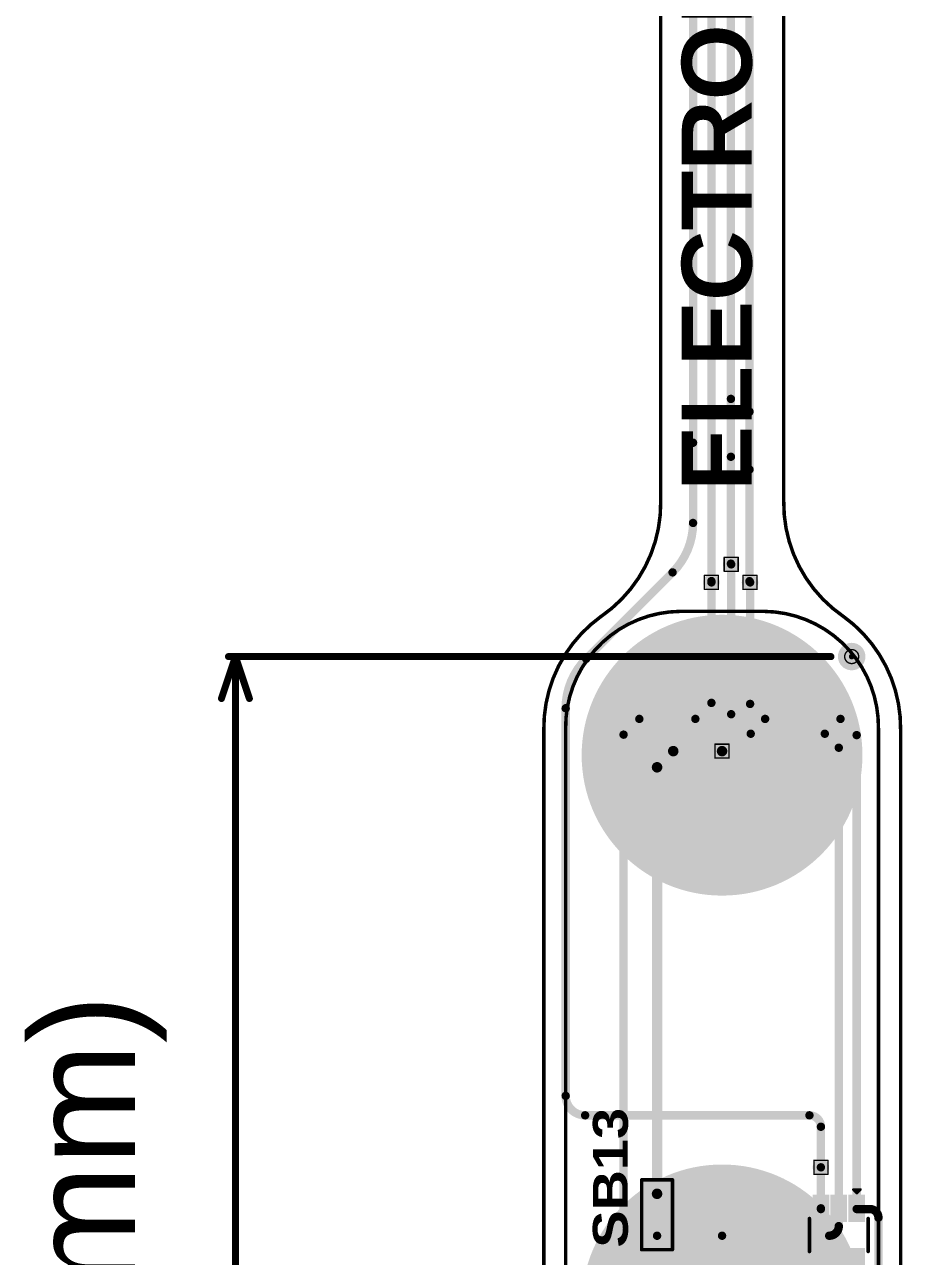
# Model space of a CAD drawing. Header units: inches. Extents: x -17 to 349, y -40 to 215.
# Drawn here: x 71.1 to 103, y 5.37 to 50.12 of the extents above; entities that cross this region are included whole.
import ezdxf

# ---------------------------------------------------------------- set-up
doc = ezdxf.new("R2010")
doc.units = ezdxf.units.IN
for name, color, linetype in [('Board Outline', 216, 'Continuous'), ('Bottom Layer', 5, 'Continuous'), ('Bottom Overlay', 54, 'Continuous'), ('Bottom Paste', 16, 'Continuous'), ('Bottom Solder', 6, 'Continuous'), ('Dimension', 6, 'Continuous'), ('Drill Drawing', 1, 'Continuous'), ('Pad Holes', 156, 'Continuous'), ('Top Layer', 1, 'Continuous'), ('Top Overlay', 2, 'Continuous'), ('Top Paste', 8, 'Continuous'), ('Top Solder', 216, 'Continuous'), ('Via Holes', 16, 'Continuous')]:
    doc.layers.add(name, color=color, linetype=linetype)
doc.styles.add('Arial', font='', dxfattribs={"height": 0.2})
doc.styles.add('Arial Black_Bold', font='', dxfattribs={"height": 0.2})
doc.styles.add('Arial_Bold', font='', dxfattribs={"height": 0.2})
doc.styles.get('Arial').set_extended_font_data('Arial')
doc.styles.get('Arial Black_Bold').set_extended_font_data('Arial Black', bold=True)
doc.styles.get('Arial_Bold').set_extended_font_data('Arial', bold=True)

# ---------------------------------------------------------------- blocks, each defined once
blk = doc.blocks.new('S______B______13')
at = {"layer": 'Top Layer'}
for points in [[(-1.143, -0.4445), (-1.143, 0.4445), (-0.381, 0.4445), (-0.381, -0.4445)], [(0.381, -0.4445), (0.381, 0.4445), (1.143, 0.4445), (1.143, -0.4445)]]:
    blk.add_hatch(color=1, dxfattribs=at).paths.add_polyline_path(points)
at = {"layer": 'Top Paste'}
for points in [[(-1.143, -0.4445), (-1.143, 0.4445), (-0.381, 0.4445), (-0.381, -0.4445)], [(0.381, -0.4445), (0.381, 0.4445), (1.143, 0.4445), (1.143, -0.4445)]]:
    blk.add_hatch(color=8, dxfattribs=at).paths.add_polyline_path(points)
at = {"layer": 'Top Solder'}
for points in [[(-1.2446, -0.5461), (-1.2446, 0.5461), (-0.2794, 0.5461), (-0.2794, -0.5461)], [(0.2794, -0.5461), (0.2794, 0.5461), (1.2446, 0.5461), (1.2446, -0.5461)]]:
    blk.add_hatch(color=216, dxfattribs=at).paths.add_polyline_path(points)
at = {"layer": 'Top Overlay'}
for points in [[(-1.27, -0.5588, 0.127, 0.127, 0), (-1.27, 0.5588, 0.127, 0.127, 0)], [(1.27, 0.5588, 0.127, 0.127, 0), (-1.27, 0.5588, 0.127, 0.127, 0)], [(1.27, -0.5588, 0.127, 0.127, 0), (1.27, 0.5588, 0.127, 0.127, 0)], [(1.27, -0.5588, 0.127, 0.127, 0), (-1.27, -0.5588, 0.127, 0.127, 0)]]:
    blk.add_lwpolyline(points, format="xyseb", dxfattribs=at)
for points in [[(-1.30175, 0.5588, 0.0635, 0.0635, 1), (-1.23825, 0.5588, 0.0635, 0.0635, 1)], [(-1.30175, 0.5588, 0.0635, 0.0635, 1), (-1.23825, 0.5588, 0.0635, 0.0635, 1)], [(1.23825, 0.5588, 0.0635, 0.0635, 1), (1.30175, 0.5588, 0.0635, 0.0635, 1)], [(1.23825, 0.5588, 0.0635, 0.0635, 1), (1.30175, 0.5588, 0.0635, 0.0635, 1)], [(-1.30175, -0.5588, 0.0635, 0.0635, 1), (-1.23825, -0.5588, 0.0635, 0.0635, 1)], [(-1.30175, -0.5588, 0.0635, 0.0635, 1), (-1.23825, -0.5588, 0.0635, 0.0635, 1)], [(1.23825, -0.5588, 0.0635, 0.0635, 1), (1.30175, -0.5588, 0.0635, 0.0635, 1)], [(1.23825, -0.5588, 0.0635, 0.0635, 1), (1.30175, -0.5588, 0.0635, 0.0635, 1)]]:
    blk.add_lwpolyline(points, format="xyseb", close=True, dxfattribs=at)
blk = doc.blocks.new('SOT_363_26')
at = {"layer": 'Top Layer'}
for points in [[(-0.57, 0.85), (-0.57, 0.45), (-1.37, 0.45), (-1.37, 0.85)], [(1.37, 0.85), (1.37, 0.45), (0.57, 0.45), (0.57, 0.85)], [(-0.57, 0.2), (-0.57, -0.2), (-1.37, -0.2), (-1.37, 0.2)], [(1.37, 0.2), (1.37, -0.2), (0.57, -0.2), (0.57, 0.2)], [(-0.57, -0.45), (-0.57, -0.85), (-1.37, -0.85), (-1.37, -0.45)], [(1.37, -0.45), (1.37, -0.85), (0.57, -0.85), (0.57, -0.45)]]:
    blk.add_hatch(color=1, dxfattribs=at).paths.add_polyline_path(points)
at = {"layer": 'Top Paste'}
for points in [[(-0.57, 0.85), (-0.57, 0.45), (-1.37, 0.45), (-1.37, 0.85)], [(1.37, 0.85), (1.37, 0.45), (0.57, 0.45), (0.57, 0.85)], [(-0.57, 0.2), (-0.57, -0.2), (-1.37, -0.2), (-1.37, 0.2)], [(1.37, 0.2), (1.37, -0.2), (0.57, -0.2), (0.57, 0.2)], [(-0.57, -0.45), (-0.57, -0.85), (-1.37, -0.85), (-1.37, -0.45)], [(1.37, -0.45), (1.37, -0.85), (0.57, -0.85), (0.57, -0.45)]]:
    blk.add_hatch(color=8, dxfattribs=at).paths.add_polyline_path(points)
at = {"layer": 'Top Solder'}
for points in [[(-0.468, 0.952), (-0.468, 0.348), (-1.472, 0.348), (-1.472, 0.952)], [(1.472, 0.952), (1.472, 0.348), (0.468, 0.348), (0.468, 0.952)], [(-0.468, 0.302), (-0.468, -0.302), (-1.472, -0.302), (-1.472, 0.302)], [(1.472, 0.302), (1.472, -0.302), (0.468, -0.302), (0.468, 0.302)], [(-0.468, -0.348), (-0.468, -0.952), (-1.472, -0.952), (-1.472, -0.348)], [(1.472, -0.348), (1.472, -0.952), (0.468, -0.952), (0.468, -0.348)]]:
    blk.add_hatch(color=216, dxfattribs=at).paths.add_polyline_path(points)
at = {"layer": 'Top Overlay'}
for points in [[(0.6, 1.067, 0.127, 0.127, 0), (-0.6, 1.067, 0.127, 0.127, 0)], [(-1.524, 0.66, 0.1, 0.1, 0), (-1.651, 0.787, 0.1, 0.1, 0)], [(-1.651, 0.533, 0.1, 0.1, 0), (-1.651, 0.787, 0.1, 0.1, 0)], [(-1.651, 0.533, 0.1, 0.1, 0), (-1.524, 0.66, 0.1, 0.1, 0)], [(-0.6, -1.067, 0.127, 0.127, 0), (0.6, -1.067, 0.127, 0.127, 0)]]:
    blk.add_lwpolyline(points, format="xyseb", dxfattribs=at)
for points in [[(-0.632, 1.067, 0.0635, 0.0635, 1), (-0.568, 1.067, 0.0635, 0.0635, 1)], [(0.568, 1.067, 0.0635, 0.0635, 1), (0.632, 1.067, 0.0635, 0.0635, 1)], [(-1.676, 0.787, 0.05, 0.05, 1), (-1.626, 0.787, 0.05, 0.05, 1)], [(-1.676, 0.787, 0.05, 0.05, 1), (-1.626, 0.787, 0.05, 0.05, 1)], [(-1.676, 0.533, 0.05, 0.05, 1), (-1.626, 0.533, 0.05, 0.05, 1)], [(-1.676, 0.533, 0.05, 0.05, 1), (-1.626, 0.533, 0.05, 0.05, 1)], [(-1.549, 0.66, 0.05, 0.05, 1), (-1.499, 0.66, 0.05, 0.05, 1)], [(-1.549, 0.66, 0.05, 0.05, 1), (-1.499, 0.66, 0.05, 0.05, 1)], [(-0.632, -1.067, 0.0635, 0.0635, 1), (-0.568, -1.067, 0.0635, 0.0635, 1)], [(0.568, -1.067, 0.0635, 0.0635, 1), (0.632, -1.067, 0.0635, 0.0635, 1)]]:
    blk.add_lwpolyline(points, format="xyseb", close=True, dxfattribs=at)
blk = doc.blocks.new('EMG_3_P___B_51')
at = {"layer": 'Bottom Layer'}
h = blk.add_hatch(color=5, dxfattribs=at)
edge = h.paths.add_edge_path()
edge.add_arc((0, 20), 5, 0, 360)
h = blk.add_hatch(color=5, dxfattribs=at)
edge = h.paths.add_edge_path()
edge.add_arc((0, 0.026), 5, 0, 360)
at = {"layer": 'Bottom Paste'}
h = blk.add_hatch(color=16, dxfattribs=at)
edge = h.paths.add_edge_path()
edge.add_arc((0, 20), 5, 0, 360)
h = blk.add_hatch(color=16, dxfattribs=at)
edge = h.paths.add_edge_path()
edge.add_arc((0, 0.026), 5, 0, 360)
at = {"layer": 'Bottom Solder'}
h = blk.add_hatch(color=6, dxfattribs=at)
edge = h.paths.add_edge_path()
edge.add_arc((0, 20), 5.102, 0, 360)
h = blk.add_hatch(color=6, dxfattribs=at)
edge = h.paths.add_edge_path()
edge.add_arc((0, 0.026), 5.102, 0, 360)
at = {"layer": 'Bottom Overlay'}
for points in [[(-5.683, 20.979, 0.127, 0.127, -0.414214), (-1.531, 25.225, 0.127, 0.127, 0)], [(-1.531, 25.225, 0.127, 0.127, 0), (1.531, 25.225, 0.127, 0.127, 0)], [(1.531, 25.225, 0.127, 0.127, -0.414214), (5.683, 20.979, 0.127, 0.127, 0)], [(-5.683, -20.979, 0.127, 0.127, 0), (-5.683, 20.978, 0.127, 0.127, 0)], [(5.683, -20.979, 0.127, 0.127, 0), (5.683, 20.979, 0.127, 0.127, 0)]]:
    blk.add_lwpolyline(points, format="xyseb", dxfattribs=at)
for points in [[(-1.562, 25.225, 0.0635, 0.0635, 1), (-1.499, 25.225, 0.0635, 0.0635, 1)], [(-1.562, 25.225, 0.0635, 0.0635, 1), (-1.499, 25.225, 0.0635, 0.0635, 1)], [(1.499, 25.225, 0.0635, 0.0635, 1), (1.562, 25.225, 0.0635, 0.0635, 1)], [(1.499, 25.225, 0.0635, 0.0635, 1), (1.562, 25.225, 0.0635, 0.0635, 1)], [(-5.715, 20.978, 0.0635, 0.0635, 1), (-5.652, 20.978, 0.0635, 0.0635, 1)], [(-5.715, 20.979, 0.0635, 0.0635, 1), (-5.652, 20.979, 0.0635, 0.0635, 1)], [(5.651, 20.979, 0.0635, 0.0635, 1), (5.715, 20.979, 0.0635, 0.0635, 1)], [(5.651, 20.979, 0.0635, 0.0635, 1), (5.715, 20.979, 0.0635, 0.0635, 1)]]:
    blk.add_lwpolyline(points, format="xyseb", close=True, dxfattribs=at)
blk = doc.blocks.new('T____P____SMD_3_P____52')
at = {"layer": 'Top Layer'}
h = blk.add_hatch(color=1, dxfattribs=at)
edge = h.paths.add_edge_path()
edge.add_arc((-0.5, 3.04), 0.5, 90, 180)
edge.add_line((-1, 3.04), (-1, 2.04))
edge.add_arc((-0.5, 2.04), 0.5, 180, 270)
edge.add_line((-0.5, 1.54), (0.5, 1.54))
edge.add_arc((0.5, 2.04), 0.5, 270, 360)
edge.add_line((1, 2.04), (1, 3.04))
edge.add_arc((0.5, 3.04), 0.5, 0, 90)
edge.add_line((0.5, 3.54), (-0.5, 3.54))
h = blk.add_hatch(color=1, dxfattribs=at)
edge = h.paths.add_edge_path()
edge.add_arc((-1, 0), 1, 90, 270)
edge.add_line((-1, -1), (1, -1))
edge.add_arc((1, 0), 1, 270, 450)
edge.add_line((1, 1), (-1, 1))
h = blk.add_hatch(color=1, dxfattribs=at)
edge = h.paths.add_edge_path()
edge.add_arc((-0.5, -2.04), 0.5, 90, 180)
edge.add_line((-1, -2.04), (-1, -3.04))
edge.add_arc((-0.5, -3.04), 0.5, 180, 270)
edge.add_line((-0.5, -3.54), (0.5, -3.54))
edge.add_arc((0.5, -3.04), 0.5, 270, 360)
edge.add_line((1, -3.04), (1, -2.04))
edge.add_arc((0.5, -2.04), 0.5, 0, 90)
edge.add_line((0.5, -1.54), (-0.5, -1.54))
at = {"layer": 'Top Paste'}
h = blk.add_hatch(color=8, dxfattribs=at)
edge = h.paths.add_edge_path()
edge.add_arc((-0.5, 3.04), 0.5, 90, 180)
edge.add_line((-1, 3.04), (-1, 2.04))
edge.add_arc((-0.5, 2.04), 0.5, 180, 270)
edge.add_line((-0.5, 1.54), (0.5, 1.54))
edge.add_arc((0.5, 2.04), 0.5, 270, 360)
edge.add_line((1, 2.04), (1, 3.04))
edge.add_arc((0.5, 3.04), 0.5, 0, 90)
edge.add_line((0.5, 3.54), (-0.5, 3.54))
h = blk.add_hatch(color=8, dxfattribs=at)
edge = h.paths.add_edge_path()
edge.add_arc((-1, 0), 1, 90, 270)
edge.add_line((-1, -1), (1, -1))
edge.add_arc((1, 0), 1, 270, 450)
edge.add_line((1, 1), (-1, 1))
h = blk.add_hatch(color=8, dxfattribs=at)
edge = h.paths.add_edge_path()
edge.add_arc((-0.5, -2.04), 0.5, 90, 180)
edge.add_line((-1, -2.04), (-1, -3.04))
edge.add_arc((-0.5, -3.04), 0.5, 180, 270)
edge.add_line((-0.5, -3.54), (0.5, -3.54))
edge.add_arc((0.5, -3.04), 0.5, 270, 360)
edge.add_line((1, -3.04), (1, -2.04))
edge.add_arc((0.5, -2.04), 0.5, 0, 90)
edge.add_line((0.5, -1.54), (-0.5, -1.54))
at = {"layer": 'Top Solder'}
h = blk.add_hatch(color=216, dxfattribs=at)
edge = h.paths.add_edge_path()
edge.add_arc((-0.5, 3.04), 0.602, 90, 180)
edge.add_line((-1.102, 3.04), (-1.102, 2.04))
edge.add_arc((-0.5, 2.04), 0.602, 180, 270)
edge.add_line((-0.5, 1.438), (0.5, 1.438))
edge.add_arc((0.5, 2.04), 0.602, 270, 360)
edge.add_line((1.102, 2.04), (1.102, 3.04))
edge.add_arc((0.5, 3.04), 0.602, 0, 90)
edge.add_line((0.5, 3.642), (-0.5, 3.642))
h = blk.add_hatch(color=216, dxfattribs=at)
edge = h.paths.add_edge_path()
edge.add_arc((-1, 0), 1.102, 90, 270)
edge.add_line((-1, -1.102), (1, -1.102))
edge.add_arc((1, 0), 1.102, 270, 450)
edge.add_line((1, 1.102), (-1, 1.102))
h = blk.add_hatch(color=216, dxfattribs=at)
edge = h.paths.add_edge_path()
edge.add_arc((-0.5, -2.04), 0.602, 90, 180)
edge.add_line((-1.102, -2.04), (-1.102, -3.04))
edge.add_arc((-0.5, -3.04), 0.602, 180, 270)
edge.add_line((-0.5, -3.642), (0.5, -3.642))
edge.add_arc((0.5, -3.04), 0.602, 270, 360)
edge.add_line((1.102, -3.04), (1.102, -2.04))
edge.add_arc((0.5, -2.04), 0.602, 0, 90)
edge.add_line((0.5, -1.438), (-0.5, -1.438))

msp = doc.modelspace()

# ---------------------------------------------------------------- hatches: boundary and pattern name
at = {"layer": 'Bottom Layer'}
h = msp.add_hatch(color=5, dxfattribs=at)
edge = h.paths.add_edge_path()
edge.add_arc((96.782, 30.51), 0.3, 0, 360)
h = msp.add_hatch(color=5, dxfattribs=at)
edge = h.paths.add_edge_path()
edge.add_arc((96.064, 29.854), 0.3, 0, 360)
h = msp.add_hatch(color=5, dxfattribs=at)
edge = h.paths.add_edge_path()
edge.add_arc((97.467, 29.854), 0.3, 0, 360)
h = msp.add_hatch(color=5, dxfattribs=at)
edge = h.paths.add_edge_path()
edge.add_arc((96.45, 23.723), 0.3, 0, 360)
h = msp.add_hatch(color=5, dxfattribs=at)
edge = h.paths.add_edge_path()
edge.add_arc((100.043, 8.602), 0.3, 0, 360)
at = {"layer": 'Bottom Solder'}
h = msp.add_hatch(color=6, dxfattribs=at)
edge = h.paths.add_edge_path()
edge.add_arc((101.161, 27.159), 0.102, 0, 360)
at = {"layer": 'Pad Holes'}
h = msp.add_hatch(color=7, dxfattribs=at)
edge = h.paths.add_edge_path()
edge.add_arc((101.161, 27.159), 0.5, 0, 360)
at = {"layer": 'Top Layer'}
h = msp.add_hatch(color=1, dxfattribs=at)
edge = h.paths.add_edge_path()
edge.add_arc((96.782, 30.51), 0.3, 0, 360)
h = msp.add_hatch(color=1, dxfattribs=at)
edge = h.paths.add_edge_path()
edge.add_arc((96.064, 29.854), 0.3, 0, 360)
h = msp.add_hatch(color=1, dxfattribs=at)
edge = h.paths.add_edge_path()
edge.add_arc((97.467, 29.854), 0.3, 0, 360)
h = msp.add_hatch(color=1, dxfattribs=at)
edge = h.paths.add_edge_path()
edge.add_arc((96.45, 23.723), 0.3, 0, 360)
h = msp.add_hatch(color=1, dxfattribs=at)
edge = h.paths.add_edge_path()
edge.add_arc((100.043, 8.602), 0.3, 0, 360)
at = {"layer": 'Top Solder'}
h = msp.add_hatch(color=216, dxfattribs=at)
edge = h.paths.add_edge_path()
edge.add_arc((101.161, 27.159), 0.102, 0, 360)
at = {"layer": 'Via Holes'}
h = msp.add_hatch(color=7, dxfattribs=at)
edge = h.paths.add_edge_path()
edge.add_arc((96.782, 30.51), 0.15, 0, 360)
h = msp.add_hatch(color=7, dxfattribs=at)
edge = h.paths.add_edge_path()
edge.add_arc((96.064, 29.854), 0.15, 0, 360)
h = msp.add_hatch(color=7, dxfattribs=at)
edge = h.paths.add_edge_path()
edge.add_arc((97.467, 29.854), 0.15, 0, 360)
h = msp.add_hatch(color=7, dxfattribs=at)
edge = h.paths.add_edge_path()
edge.add_arc((96.45, 23.723), 0.15, 0, 360)
h = msp.add_hatch(color=7, dxfattribs=at)
edge = h.paths.add_edge_path()
edge.add_arc((100.043, 8.602), 0.15, 0, 360)

# ---------------------------------------------------------------- linework, layer by layer
at = {"layer": 'Board Outline'}
for points in [[(94.214, 114.575, 0.127, 0.127, 0), (94.221, 32.792, 0.127, 0.127, 0)], [(98.684, 114.228, 0.127, 0.127, 0), (98.692, 32.792, 0.127, 0.127, 0)], [(94.221, 32.792, 0.127, 0.127, -0.250069), (92.052, 28.615, 0.127, 0.127, 0)], [(100.86, 28.616, 0.127, 0.127, -0.250069), (98.692, 32.792, 0.127, 0.127, 0)], [(89.973, 24.504, 0.127, 0.127, -0.244175), (92.051, 28.617, 0.127, 0.127, 0)], [(100.86, 28.616, 0.127, 0.127, 0), (100.86, 28.615, 0.127, 0.127, 0)], [(100.862, 28.617, 0.127, 0.127, -0.244175), (102.939, 24.504, 0.127, 0.127, 0)], [(89.973, -17.377, 0.127, 0.127, 0), (89.973, 24.504, 0.127, 0.127, 0)], [(102.939, 24.504, 0.127, 0.127, 0), (102.939, -17.377, 0.127, 0.127, 0)]]:
    msp.add_lwpolyline(points, format="xyseb", dxfattribs=at)
for points in [[(94.189, 32.792, 0.0635, 0.0635, 1), (94.253, 32.792, 0.0635, 0.0635, 1)], [(94.189, 32.792, 0.0635, 0.0635, 1), (94.253, 32.792, 0.0635, 0.0635, 1)], [(98.66, 32.792, 0.0635, 0.0635, 1), (98.724, 32.792, 0.0635, 0.0635, 1)], [(98.66, 32.792, 0.0635, 0.0635, 1), (98.724, 32.792, 0.0635, 0.0635, 1)], [(92.019, 28.617, 0.0635, 0.0635, 1), (92.083, 28.617, 0.0635, 0.0635, 1)], [(92.021, 28.615, 0.0635, 0.0635, 1), (92.084, 28.615, 0.0635, 0.0635, 1)], [(100.828, 28.616, 0.0635, 0.0635, 1), (100.892, 28.616, 0.0635, 0.0635, 1)], [(100.828, 28.615, 0.0635, 0.0635, 1), (100.892, 28.615, 0.0635, 0.0635, 1)], [(100.828, 28.616, 0.0635, 0.0635, 1), (100.892, 28.616, 0.0635, 0.0635, 1)], [(100.83, 28.617, 0.0635, 0.0635, 1), (100.893, 28.617, 0.0635, 0.0635, 1)], [(89.941, 24.504, 0.0635, 0.0635, 1), (90.005, 24.504, 0.0635, 0.0635, 1)], [(89.941, 24.504, 0.0635, 0.0635, 1), (90.005, 24.504, 0.0635, 0.0635, 1)], [(102.908, 24.504, 0.0635, 0.0635, 1), (102.971, 24.504, 0.0635, 0.0635, 1)], [(102.908, 24.504, 0.0635, 0.0635, 1), (102.971, 24.504, 0.0635, 0.0635, 1)]]:
    msp.add_lwpolyline(points, format="xyseb", close=True, dxfattribs=at)
at = {"layer": 'Bottom Layer'}
for points in [[(95.396, 117.301, 0.305, 0.305, 0), (95.396, 34.928, 0.305, 0.305, 0)], [(96.064, 117.301, 0.305, 0.305, 0), (96.064, 29.901, 0.305, 0.305, 0)], [(96.764, 115.857, 0.305, 0.305, 0), (96.772, 34.418, 0.305, 0.305, 0)], [(97.44, 115.857, 0.305, 0.305, 0), (97.448, 33.954, 0.305, 0.305, 0)], [(96.772, 34.418, 0.305, 0.305, 0), (96.772, 36.521, 0.305, 0.305, 0)], [(97.448, 33.954, 0.305, 0.305, 0), (97.448, 36.056, 0.305, 0.305, 0)], [(95.396, 32.014, 0.305, 0.305, 0), (95.396, 34.928, 0.305, 0.305, 0)], [(96.772, 30.535, 0.305, 0.305, 0), (96.772, 34.418, 0.305, 0.305, 0)], [(97.448, 29.899, 0.305, 0.305, 0), (97.448, 33.954, 0.305, 0.305, 0)], [(95.396, 32.014, 0.305, 0.305, -0.198912), (94.652, 30.218, 0.305, 0.305, 0)], [(96.782, 30.51, 0.305, 0.305, -0.198912), (96.772, 30.535, 0.305, 0.305, 0)], [(91.511, 27.077, 0.305, 0.305, 0), (94.652, 30.218, 0.305, 0.305, 0)], [(97.467, 29.854, 0.305, 0.305, -0.198912), (97.448, 29.899, 0.305, 0.305, 0)], [(90.767, 25.281, 0.305, 0.305, -0.198912), (91.511, 27.077, 0.305, 0.305, 0)], [(90.767, 11.198, 0.305, 0.305, 0), (90.767, 25.281, 0.305, 0.305, 0)], [(91.473, 10.491, 0.305, 0.305, -0.414214), (90.767, 11.198, 0.305, 0.305, 0)], [(91.473, 10.491, 0.305, 0.305, 0), (99.626, 10.491, 0.305, 0.305, 0)], [(99.626, 10.491, 0.305, 0.305, -0.414214), (100.043, 10.075, 0.305, 0.305, 0)], [(100.043, 8.602, 0.305, 0.305, 0), (100.043, 10.075, 0.305, 0.305, 0)]]:
    msp.add_lwpolyline(points, format="xyseb", dxfattribs=at)
for points in [[(96.696, 36.521, 0.152, 0.152, 1), (96.848, 36.521, 0.152, 0.152, 1)], [(97.372, 36.056, 0.152, 0.152, 1), (97.525, 36.056, 0.152, 0.152, 1)], [(95.32, 34.928, 0.152, 0.152, 1), (95.472, 34.928, 0.152, 0.152, 1)], [(95.32, 34.928, 0.152, 0.152, 1), (95.472, 34.928, 0.152, 0.152, 1)], [(96.696, 34.418, 0.152, 0.152, 1), (96.848, 34.418, 0.152, 0.152, 1)], [(96.696, 34.418, 0.152, 0.152, 1), (96.848, 34.418, 0.152, 0.152, 1)], [(96.696, 34.418, 0.152, 0.152, 1), (96.848, 34.418, 0.152, 0.152, 1)], [(97.372, 33.954, 0.152, 0.152, 1), (97.525, 33.954, 0.152, 0.152, 1)], [(97.372, 33.954, 0.152, 0.152, 1), (97.525, 33.954, 0.152, 0.152, 1)], [(97.372, 33.954, 0.152, 0.152, 1), (97.525, 33.954, 0.152, 0.152, 1)], [(95.32, 32.014, 0.152, 0.152, 1), (95.472, 32.014, 0.152, 0.152, 1)], [(95.32, 32.014, 0.152, 0.152, 1), (95.472, 32.014, 0.152, 0.152, 1)], [(96.696, 30.535, 0.152, 0.152, 1), (96.848, 30.535, 0.152, 0.152, 1)], [(96.696, 30.535, 0.152, 0.152, 1), (96.848, 30.535, 0.152, 0.152, 1)], [(96.706, 30.51, 0.152, 0.152, 1), (96.859, 30.51, 0.152, 0.152, 1)], [(94.576, 30.218, 0.152, 0.152, 1), (94.728, 30.218, 0.152, 0.152, 1)], [(94.576, 30.218, 0.152, 0.152, 1), (94.728, 30.218, 0.152, 0.152, 1)], [(95.987, 29.901, 0.152, 0.152, 1), (96.14, 29.901, 0.152, 0.152, 1)], [(97.372, 29.899, 0.152, 0.152, 1), (97.525, 29.899, 0.152, 0.152, 1)], [(97.372, 29.899, 0.152, 0.152, 1), (97.525, 29.899, 0.152, 0.152, 1)], [(97.391, 29.854, 0.152, 0.152, 1), (97.543, 29.854, 0.152, 0.152, 1)], [(91.435, 27.077, 0.152, 0.152, 1), (91.587, 27.077, 0.152, 0.152, 1)], [(91.435, 27.077, 0.152, 0.152, 1), (91.587, 27.077, 0.152, 0.152, 1)], [(90.691, 25.281, 0.152, 0.152, 1), (90.843, 25.281, 0.152, 0.152, 1)], [(90.691, 25.281, 0.152, 0.152, 1), (90.843, 25.281, 0.152, 0.152, 1)], [(90.691, 11.198, 0.152, 0.152, 1), (90.843, 11.198, 0.152, 0.152, 1)], [(90.691, 11.198, 0.152, 0.152, 1), (90.843, 11.198, 0.152, 0.152, 1)], [(91.397, 10.491, 0.152, 0.152, 1), (91.55, 10.491, 0.152, 0.152, 1)], [(91.397, 10.491, 0.152, 0.152, 1), (91.55, 10.491, 0.152, 0.152, 1)], [(99.55, 10.491, 0.152, 0.152, 1), (99.702, 10.491, 0.152, 0.152, 1)], [(99.55, 10.491, 0.152, 0.152, 1), (99.702, 10.491, 0.152, 0.152, 1)], [(99.966, 10.075, 0.152, 0.152, 1), (100.119, 10.075, 0.152, 0.152, 1)], [(99.966, 10.075, 0.152, 0.152, 1), (100.119, 10.075, 0.152, 0.152, 1)], [(99.966, 8.602, 0.152, 0.152, 1), (100.119, 8.602, 0.152, 0.152, 1)]]:
    msp.add_lwpolyline(points, format="xyseb", close=True, dxfattribs=at)
at = {"layer": 'Dimension'}
for points in [[(78.257, 25.635, 0.254, 0.254, 0), (78.765, 27.159, 0.254, 0.254, 0)], [(78.511, 27.159, 0.254, 0.254, 0), (100.407, 27.159, 0.254, 0.254, 0)], [(78.765, 27.159, 0.254, 0.254, 0), (79.273, 25.635, 0.254, 0.254, 0)], [(78.765, 3.567, 0.254, 0.254, 0), (78.765, 27.159, 0.254, 0.254, 0)]]:
    msp.add_lwpolyline(points, format="xyseb", dxfattribs=at)
for points in [[(78.448, 27.159, 0.127, 0.127, 1), (78.575, 27.159, 0.127, 0.127, 1)], [(78.702, 27.159, 0.127, 0.127, 1), (78.829, 27.159, 0.127, 0.127, 1)], [(78.702, 27.159, 0.127, 0.127, 1), (78.829, 27.159, 0.127, 0.127, 1)], [(78.702, 27.159, 0.127, 0.127, 1), (78.829, 27.159, 0.127, 0.127, 1)], [(100.344, 27.159, 0.127, 0.127, 1), (100.471, 27.159, 0.127, 0.127, 1)], [(78.194, 25.635, 0.127, 0.127, 1), (78.321, 25.635, 0.127, 0.127, 1)], [(79.21, 25.635, 0.127, 0.127, 1), (79.337, 25.635, 0.127, 0.127, 1)]]:
    msp.add_lwpolyline(points, format="xyseb", close=True, dxfattribs=at)
at = {"layer": 'Drill Drawing'}
for points in [[(96.528, 30.764, 0.0508, 0.0508, 0), (97.036, 30.764, 0.0508, 0.0508, 0)], [(96.528, 30.256, 0.0508, 0.0508, 0), (96.528, 30.764, 0.0508, 0.0508, 0)], [(97.036, 30.256, 0.0508, 0.0508, 0), (97.036, 30.764, 0.0508, 0.0508, 0)], [(95.81, 30.108, 0.0508, 0.0508, 0), (96.318, 30.108, 0.0508, 0.0508, 0)], [(95.81, 29.6, 0.0508, 0.0508, 0), (95.81, 30.108, 0.0508, 0.0508, 0)], [(96.318, 29.6, 0.0508, 0.0508, 0), (96.318, 30.108, 0.0508, 0.0508, 0)], [(96.528, 30.256, 0.0508, 0.0508, 0), (97.036, 30.256, 0.0508, 0.0508, 0)], [(97.213, 30.108, 0.0508, 0.0508, 0), (97.721, 30.108, 0.0508, 0.0508, 0)], [(97.213, 29.6, 0.0508, 0.0508, 0), (97.213, 30.108, 0.0508, 0.0508, 0)], [(97.721, 29.6, 0.0508, 0.0508, 0), (97.721, 30.108, 0.0508, 0.0508, 0)], [(95.81, 29.6, 0.0508, 0.0508, 0), (96.318, 29.6, 0.0508, 0.0508, 0)], [(97.213, 29.6, 0.0508, 0.0508, 0), (97.721, 29.6, 0.0508, 0.0508, 0)], [(96.196, 23.977, 0.0508, 0.0508, 0), (96.704, 23.977, 0.0508, 0.0508, 0)], [(96.196, 23.469, 0.0508, 0.0508, 0), (96.196, 23.977, 0.0508, 0.0508, 0)], [(96.704, 23.469, 0.0508, 0.0508, 0), (96.704, 23.977, 0.0508, 0.0508, 0)], [(96.196, 23.469, 0.0508, 0.0508, 0), (96.704, 23.469, 0.0508, 0.0508, 0)], [(99.789, 8.856, 0.0508, 0.0508, 0), (100.297, 8.856, 0.0508, 0.0508, 0)], [(99.789, 8.348, 0.0508, 0.0508, 0), (99.789, 8.856, 0.0508, 0.0508, 0)], [(100.297, 8.348, 0.0508, 0.0508, 0), (100.297, 8.856, 0.0508, 0.0508, 0)], [(99.789, 8.348, 0.0508, 0.0508, 0), (100.297, 8.348, 0.0508, 0.0508, 0)]]:
    msp.add_lwpolyline(points, format="xyseb", dxfattribs=at)
for points in [[(96.516, 30.764, 0.0254, 0.0254, 1), (96.541, 30.764, 0.0254, 0.0254, 1)], [(96.516, 30.764, 0.0254, 0.0254, 1), (96.541, 30.764, 0.0254, 0.0254, 1)], [(97.024, 30.764, 0.0254, 0.0254, 1), (97.049, 30.764, 0.0254, 0.0254, 1)], [(97.024, 30.764, 0.0254, 0.0254, 1), (97.049, 30.764, 0.0254, 0.0254, 1)], [(95.797, 30.108, 0.0254, 0.0254, 1), (95.822, 30.108, 0.0254, 0.0254, 1)], [(95.797, 30.108, 0.0254, 0.0254, 1), (95.822, 30.108, 0.0254, 0.0254, 1)], [(96.305, 30.108, 0.0254, 0.0254, 1), (96.33, 30.108, 0.0254, 0.0254, 1)], [(96.305, 30.108, 0.0254, 0.0254, 1), (96.33, 30.108, 0.0254, 0.0254, 1)], [(96.516, 30.256, 0.0254, 0.0254, 1), (96.541, 30.256, 0.0254, 0.0254, 1)], [(96.516, 30.256, 0.0254, 0.0254, 1), (96.541, 30.256, 0.0254, 0.0254, 1)], [(97.024, 30.256, 0.0254, 0.0254, 1), (97.049, 30.256, 0.0254, 0.0254, 1)], [(97.024, 30.256, 0.0254, 0.0254, 1), (97.049, 30.256, 0.0254, 0.0254, 1)], [(97.2, 30.108, 0.0254, 0.0254, 1), (97.226, 30.108, 0.0254, 0.0254, 1)], [(97.2, 30.108, 0.0254, 0.0254, 1), (97.226, 30.108, 0.0254, 0.0254, 1)], [(97.708, 30.108, 0.0254, 0.0254, 1), (97.734, 30.108, 0.0254, 0.0254, 1)], [(97.708, 30.108, 0.0254, 0.0254, 1), (97.734, 30.108, 0.0254, 0.0254, 1)], [(95.797, 29.6, 0.0254, 0.0254, 1), (95.822, 29.6, 0.0254, 0.0254, 1)], [(95.797, 29.6, 0.0254, 0.0254, 1), (95.822, 29.6, 0.0254, 0.0254, 1)], [(96.305, 29.6, 0.0254, 0.0254, 1), (96.33, 29.6, 0.0254, 0.0254, 1)], [(96.305, 29.6, 0.0254, 0.0254, 1), (96.33, 29.6, 0.0254, 0.0254, 1)], [(97.2, 29.6, 0.0254, 0.0254, 1), (97.226, 29.6, 0.0254, 0.0254, 1)], [(97.2, 29.6, 0.0254, 0.0254, 1), (97.226, 29.6, 0.0254, 0.0254, 1)], [(97.708, 29.6, 0.0254, 0.0254, 1), (97.734, 29.6, 0.0254, 0.0254, 1)], [(97.708, 29.6, 0.0254, 0.0254, 1), (97.734, 29.6, 0.0254, 0.0254, 1)], [(101.415, 27.159, 0.0508, 0.0508, 1), (100.907, 27.159, 0.0508, 0.0508, 1)], [(100.895, 27.159, 0.0254, 0.0254, 1), (100.92, 27.159, 0.0254, 0.0254, 1)], [(101.403, 27.159, 0.0254, 0.0254, 1), (101.428, 27.159, 0.0254, 0.0254, 1)], [(96.183, 23.977, 0.0254, 0.0254, 1), (96.209, 23.977, 0.0254, 0.0254, 1)], [(96.183, 23.977, 0.0254, 0.0254, 1), (96.209, 23.977, 0.0254, 0.0254, 1)], [(96.691, 23.977, 0.0254, 0.0254, 1), (96.717, 23.977, 0.0254, 0.0254, 1)], [(96.691, 23.977, 0.0254, 0.0254, 1), (96.717, 23.977, 0.0254, 0.0254, 1)], [(96.183, 23.469, 0.0254, 0.0254, 1), (96.209, 23.469, 0.0254, 0.0254, 1)], [(96.183, 23.469, 0.0254, 0.0254, 1), (96.209, 23.469, 0.0254, 0.0254, 1)], [(96.691, 23.469, 0.0254, 0.0254, 1), (96.717, 23.469, 0.0254, 0.0254, 1)], [(96.691, 23.469, 0.0254, 0.0254, 1), (96.717, 23.469, 0.0254, 0.0254, 1)], [(99.776, 8.856, 0.0254, 0.0254, 1), (99.801, 8.856, 0.0254, 0.0254, 1)], [(99.776, 8.856, 0.0254, 0.0254, 1), (99.801, 8.856, 0.0254, 0.0254, 1)], [(100.284, 8.856, 0.0254, 0.0254, 1), (100.309, 8.856, 0.0254, 0.0254, 1)], [(100.284, 8.856, 0.0254, 0.0254, 1), (100.309, 8.856, 0.0254, 0.0254, 1)], [(99.776, 8.348, 0.0254, 0.0254, 1), (99.801, 8.348, 0.0254, 0.0254, 1)], [(99.776, 8.348, 0.0254, 0.0254, 1), (99.801, 8.348, 0.0254, 0.0254, 1)], [(100.284, 8.348, 0.0254, 0.0254, 1), (100.309, 8.348, 0.0254, 0.0254, 1)], [(100.284, 8.348, 0.0254, 0.0254, 1), (100.309, 8.348, 0.0254, 0.0254, 1)]]:
    msp.add_lwpolyline(points, format="xyseb", close=True, dxfattribs=at)
at = {"layer": 'Top Layer'}
for points in [[(96.782, 25.065, 0.305, 0.305, 0), (96.782, 30.51, 0.305, 0.305, 0)], [(96.064, 25.477, 0.305, 0.305, 0), (96.064, 29.854, 0.305, 0.305, 0)], [(97.47, 25.439, 0.305, 0.305, 0), (97.47, 29.854, 0.305, 0.305, 0)], [(96.064, 25.477, 0.305, 0.305, -0.414214), (95.48, 24.894, 0.305, 0.305, 0)], [(98.016, 24.894, 0.305, 0.305, -0.414214), (97.47, 25.439, 0.305, 0.305, 0)], [(97.492, 24.355, 0.305, 0.305, -0.414214), (96.782, 25.065, 0.305, 0.305, 0)], [(92.872, 24.322, 0.305, 0.305, -0.413869), (93.444, 24.894, 0.305, 0.305, 0)], [(93.444, 24.894, 0.305, 0.305, 0), (95.48, 24.894, 0.305, 0.305, 0)], [(98.016, 24.894, 0.305, 0.305, 0), (100.754, 24.894, 0.305, 0.305, 0)], [(100.754, 24.894, 0.305, 0.305, -0.414214), (101.343, 24.306, 0.305, 0.305, 0)], [(92.872, 4.135, 0.305, 0.305, 0), (92.872, 24.322, 0.305, 0.305, 0)], [(97.492, 24.355, 0.305, 0.305, 0), (100.185, 24.355, 0.305, 0.305, 0)], [(100.185, 24.355, 0.305, 0.305, -0.414214), (100.693, 23.847, 0.305, 0.305, 0)], [(101.343, 7.086, 0.305, 0.305, 0), (101.343, 24.306, 0.305, 0.305, 0)], [(94.089, 23.136, 0.381, 0.381, -0.414214), (94.676, 23.723, 0.381, 0.381, 0)], [(94.676, 23.723, 0.381, 0.381, 0), (96.45, 23.723, 0.381, 0.381, 0)], [(100.693, 6.465, 0.305, 0.305, 0), (100.693, 23.847, 0.305, 0.305, 0)], [(94.089, 7.64, 0.381, 0.381, 0), (94.089, 23.136, 0.381, 0.381, 0)], [(100.043, 7.112, 0.305, 0.305, 0), (100.043, 8.602, 0.305, 0.305, 0)], [(100.043, 7.086, 0.305, 0.305, 0), (100.043, 7.112, 0.305, 0.305, 0)], [(101.343, 7.086, 0.305, 0.305, 0), (101.818, 7.086, 0.305, 0.305, 0)], [(101.818, 7.086, 0.305, 0.305, -0.414214), (102.133, 6.771, 0.305, 0.305, 0)], [(102.133, 1.449, 0.305, 0.305, 0), (102.133, 6.771, 0.305, 0.305, 0)], [(94.089, 6.116, 0.305, 0.305, 0), (96.45, 6.116, 0.305, 0.305, 0)], [(96.45, 6.116, 0.305, 0.305, 0), (100.343, 6.116, 0.305, 0.305, 0)], [(100.693, 6.465, 0.305, 0.305, -0.414214), (100.343, 6.116, 0.305, 0.305, 0)]]:
    msp.add_lwpolyline(points, format="xyseb", dxfattribs=at)
for points in [[(96.706, 30.51, 0.152, 0.152, 1), (96.858, 30.51, 0.152, 0.152, 1)], [(95.987, 29.854, 0.152, 0.152, 1), (96.14, 29.854, 0.152, 0.152, 1)], [(97.394, 29.854, 0.152, 0.152, 1), (97.546, 29.854, 0.152, 0.152, 1)], [(95.987, 25.477, 0.152, 0.152, 1), (96.14, 25.477, 0.152, 0.152, 1)], [(95.987, 25.477, 0.152, 0.152, 1), (96.14, 25.477, 0.152, 0.152, 1)], [(97.394, 25.439, 0.152, 0.152, 1), (97.546, 25.439, 0.152, 0.152, 1)], [(97.394, 25.439, 0.152, 0.152, 1), (97.546, 25.439, 0.152, 0.152, 1)], [(96.706, 25.065, 0.152, 0.152, 1), (96.858, 25.065, 0.152, 0.152, 1)], [(96.706, 25.065, 0.152, 0.152, 1), (96.858, 25.065, 0.152, 0.152, 1)], [(93.368, 24.894, 0.152, 0.152, 1), (93.52, 24.894, 0.152, 0.152, 1)], [(93.368, 24.894, 0.152, 0.152, 1), (93.52, 24.894, 0.152, 0.152, 1)], [(95.404, 24.894, 0.152, 0.152, 1), (95.556, 24.894, 0.152, 0.152, 1)], [(95.404, 24.894, 0.152, 0.152, 1), (95.556, 24.894, 0.152, 0.152, 1)], [(97.939, 24.894, 0.152, 0.152, 1), (98.092, 24.894, 0.152, 0.152, 1)], [(97.939, 24.894, 0.152, 0.152, 1), (98.092, 24.894, 0.152, 0.152, 1)], [(100.678, 24.894, 0.152, 0.152, 1), (100.831, 24.894, 0.152, 0.152, 1)], [(100.678, 24.894, 0.152, 0.152, 1), (100.831, 24.894, 0.152, 0.152, 1)], [(92.795, 24.322, 0.152, 0.152, 1), (92.948, 24.322, 0.152, 0.152, 1)], [(92.795, 24.322, 0.152, 0.152, 1), (92.948, 24.322, 0.152, 0.152, 1)], [(97.416, 24.355, 0.152, 0.152, 1), (97.568, 24.355, 0.152, 0.152, 1)], [(97.416, 24.355, 0.152, 0.152, 1), (97.568, 24.355, 0.152, 0.152, 1)], [(100.108, 24.355, 0.152, 0.152, 1), (100.261, 24.355, 0.152, 0.152, 1)], [(100.108, 24.355, 0.152, 0.152, 1), (100.261, 24.355, 0.152, 0.152, 1)], [(101.266, 24.306, 0.152, 0.152, 1), (101.419, 24.306, 0.152, 0.152, 1)], [(101.266, 24.306, 0.152, 0.152, 1), (101.419, 24.306, 0.152, 0.152, 1)], [(94.581, 23.723, 0.191, 0.191, 1), (94.772, 23.723, 0.191, 0.191, 1)], [(94.581, 23.723, 0.191, 0.191, 1), (94.772, 23.723, 0.191, 0.191, 1)], [(96.355, 23.723, 0.191, 0.191, 1), (96.545, 23.723, 0.191, 0.191, 1)], [(100.616, 23.847, 0.152, 0.152, 1), (100.769, 23.847, 0.152, 0.152, 1)], [(100.616, 23.847, 0.152, 0.152, 1), (100.769, 23.847, 0.152, 0.152, 1)], [(93.993, 23.136, 0.191, 0.191, 1), (94.184, 23.136, 0.191, 0.191, 1)], [(93.993, 23.136, 0.191, 0.191, 1), (94.184, 23.136, 0.191, 0.191, 1)], [(99.966, 8.602, 0.152, 0.152, 1), (100.119, 8.602, 0.152, 0.152, 1)], [(93.993, 7.64, 0.191, 0.191, 1), (94.184, 7.64, 0.191, 0.191, 1)], [(99.966, 7.112, 0.152, 0.152, 1), (100.119, 7.112, 0.152, 0.152, 1)], [(99.966, 7.112, 0.152, 0.152, 1), (100.119, 7.112, 0.152, 0.152, 1)], [(99.966, 7.086, 0.152, 0.152, 1), (100.119, 7.086, 0.152, 0.152, 1)], [(101.266, 7.086, 0.152, 0.152, 1), (101.419, 7.086, 0.152, 0.152, 1)], [(101.266, 7.086, 0.152, 0.152, 1), (101.419, 7.086, 0.152, 0.152, 1)], [(101.742, 7.086, 0.152, 0.152, 1), (101.894, 7.086, 0.152, 0.152, 1)], [(101.742, 7.086, 0.152, 0.152, 1), (101.894, 7.086, 0.152, 0.152, 1)], [(102.057, 6.771, 0.152, 0.152, 1), (102.209, 6.771, 0.152, 0.152, 1)], [(102.057, 6.771, 0.152, 0.152, 1), (102.209, 6.771, 0.152, 0.152, 1)], [(94.012, 6.116, 0.152, 0.152, 1), (94.165, 6.116, 0.152, 0.152, 1)], [(96.374, 6.116, 0.152, 0.152, 1), (96.526, 6.116, 0.152, 0.152, 1)], [(96.374, 6.116, 0.152, 0.152, 1), (96.526, 6.116, 0.152, 0.152, 1)], [(100.267, 6.116, 0.152, 0.152, 1), (100.42, 6.116, 0.152, 0.152, 1)], [(100.267, 6.116, 0.152, 0.152, 1), (100.42, 6.116, 0.152, 0.152, 1)], [(100.616, 6.465, 0.152, 0.152, 1), (100.769, 6.465, 0.152, 0.152, 1)], [(100.616, 6.465, 0.152, 0.152, 1), (100.769, 6.465, 0.152, 0.152, 1)]]:
    msp.add_lwpolyline(points, format="xyseb", close=True, dxfattribs=at)

# ---------------------------------------------------------------- block references
msp.add_blockref('EMG_3_P___B_51', (96.45, 3.576))
for name, p, rotation in [('S______B______13', (94.089, 6.878), 270), ('SOT_363_26', (100.693, 6.142), 270), ('T____P____SMD_3_P____52', (96.45, 3.576), 180)]:
    msp.add_blockref(name, p, dxfattribs=dict(rotation=rotation))

# ---------------------------------------------------------------- texts
at = {"layer": 'Dimension', "style": 'Arial'}
msp.add_text('47.19 (mm)', height=3.81, rotation=90, dxfattribs=at).set_placement((75.118, -12.325))
at = {"layer": 'Top Overlay'}
for s, height, style, p in [('ELECTRODE # 5', 2.54, 'Arial_Bold', (97.526, 33.18)), ('SB13', 1.27, 'Arial Black_Bold', (93.026, 5.681))]:
    msp.add_text(s, height=height, rotation=90, dxfattribs=dict(at, style=style)).set_placement(p)

doc.saveas('drawing.dxf')
